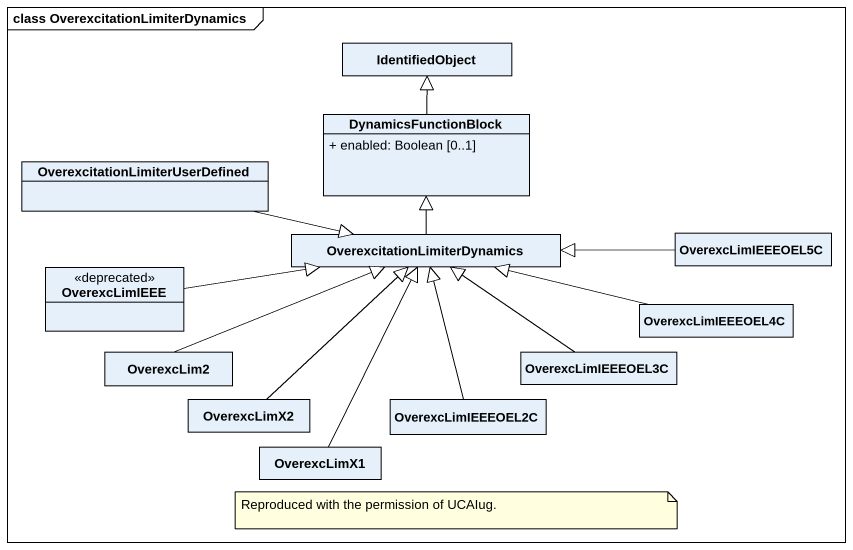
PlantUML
@startuml
mainframe class OverexcitationLimiterDynamics
hide circle
hide empty members
skinparam classAttributeIconSize 0
class IdentifiedObject
class "OverexcitationLimiterUserDefined" as OverexcitationLimiterUserDef
class DynamicsFunctionBlock {
  + enabled: Boolean [0..1]
}
class OverexcLimIEEE <<deprecated>>
class "OverexcitationLimiterDynamics" as OverexcitationLimiterDynamic
class OverexcLimIEEEOEL5C
class OverexcLimIEEEOEL4C
class OverexcLim2
class OverexcLimIEEEOEL3C
class OverexcLimX2
class OverexcLimIEEEOEL2C
class OverexcLimX1
OverexcitationLimiterUserDef -right-|> OverexcitationLimiterDynamic
DynamicsFunctionBlock -up-|> IdentifiedObject
OverexcLimIEEE -right-|> OverexcitationLimiterDynamic
OverexcitationLimiterDynamic -up-|> DynamicsFunctionBlock
OverexcLimIEEEOEL5C -left-|> OverexcitationLimiterDynamic
OverexcLimIEEEOEL4C -left-|> OverexcitationLimiterDynamic
OverexcLim2 -right-|> OverexcitationLimiterDynamic
OverexcLimIEEEOEL3C -up-|> OverexcitationLimiterDynamic
OverexcLimX2 -up-|> OverexcitationLimiterDynamic
OverexcLimIEEEOEL2C -up-|> OverexcitationLimiterDynamic
OverexcLimX1 -up-|> OverexcitationLimiterDynamic
note as N1
  Reproduced with the permission of UCAIug.
end note
@enduml
